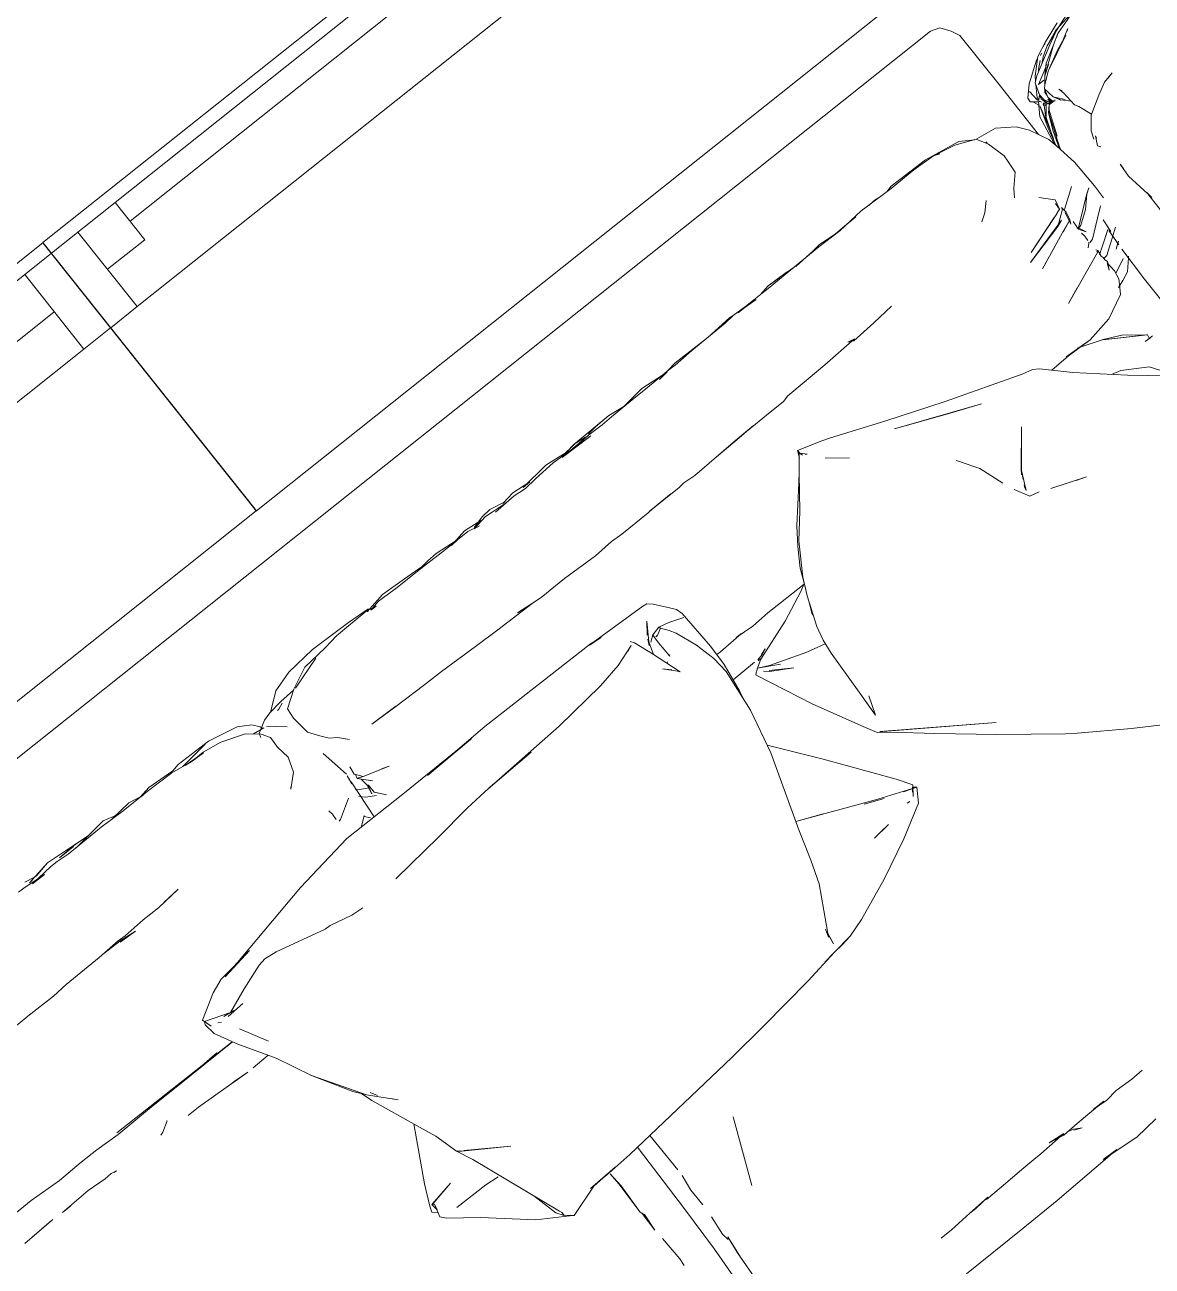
# Model space of a CAD drawing. Header units: millimetres. Extents: x 0 to 57242, y -59538 to 11130.
# Drawn here: x 12125 to 13177, y 373 to 1531 of the extents above; entities that cross this region are included whole.
import ezdxf

# ---------------------------------------------------------------- set-up
doc = ezdxf.new("R2010")
doc.units = ezdxf.units.MM
for name, color, linetype, lineweight in [('A-GLAZ', 151, 'Continuous', 9), ('G-IMPT', 8, 'Continuous', 9), ('I-FURN', 30, 'Continuous', 9)]:
    doc.layers.add(name, color=color, linetype=linetype, lineweight=lineweight)

# ---------------------------------------------------------------- blocks, each defined once
blk = doc.blocks.new('M_Window-Single-Hung - 1015 x 1500mm-351075-Level 0')
at = {"layer": 'A-GLAZ'}
for p, q in [((-507.5, 160), (507.5, 160)), ((475.75, -58.4), (-475.75, -58.4)), ((-431.3, -147.3), (431.3, -147.3)), ((507.5, -160), (-507.5, -160))]:
    blk.add_line(p, q, dxfattribs=at)
at = {"layer": 'A-GLAZ', "lineweight": 18}
for p, q in [((-507.5, -160), (-507.5, 160)), ((507.5, 160), (507.5, -160)), ((-507.5, -58.4), (-475.75, -58.4)), ((-475.75, -147.3), (-475.75, -58.4)), ((475.75, -58.4), (507.5, -58.4)), ((475.75, -147.3), (475.75, -58.4)), ((-475.75, -102.85), (-431.3, -102.85)), ((-431.3, -147.3), (-431.3, -102.85)), ((431.3, -147.3), (431.3, -102.85)), ((475.75, -102.85), (431.3, -102.85)), ((-431.3, -125.075), (431.3, -125.075)), ((-507.5, -147.3), (-431.3, -147.3)), ((431.3, -147.3), (507.5, -147.3))]:
    blk.add_line(p, q, dxfattribs=at)
blk = doc.blocks.new('LR1190_SOFA_19 - SOFA_ICV_DXF-1032981-Level 0')
at = {"layer": 'G-IMPT'}
for p, q in [((-952.5, 1430.4), (-958.9, 1421.1)), ((-943.8, 1433.1), (-952.5, 1430.4)), ((-943.8, 1433.1), (1708.9, 1433.8)), ((-962.7, 1413.2), (-958.9, 1421.1)), ((-962.7, 1410.8), (-962.7, 1413.2)), ((-962.7, 1354.4), (-962.7, 1413.2)), ((-1033.5, 1359.6), (-1064.7, 1370.6)), ((-1035.4, 1357.4), (-1066.8, 1366.9)), ((-1035.9, 1361.3), (-1055.8, 1364.4)), ((-1021.6, 1358.6), (-1041.1, 1365.7)), ((-1022.9, 1354), (-1037.8, 1361.4)), ((-1020.4, 1354.6), (-1035.9, 1361.3)), ((-1035.4, 1357.4), (-1025.6, 1351.8)), ((-1035.4, 1357.4), (-1032.8, 1355.7)), ((-1035.4, 1357.4), (-1031.9, 1355.4)), ((-1033.5, 1359.6), (-1020.4, 1354.6)), ((-1021.6, 1358.6), (-1017, 1356.4)), ((-1021.6, 1358.6), (-1007.4, 1352.3)), ((-1021.6, 1358.6), (-1019, 1357.1)), ((-1035.7, 1349.9), (-1045.6, 1355.4)), ((-1043.7, 1353.8), (-1045.6, 1355.4)), ((-1006.5, 1335.8), (-1040.2, 1351.7)), ((-1025.6, 1345.6), (-1040.2, 1351.7)), ((-1006.5, 1335.8), (-1035.7, 1349.9)), ((-1025.6, 1351.8), (-1009.7, 1342.6)), ((-1025.6, 1351.8), (-1001.2, 1334.2)), ((-1006.5, 1335.8), (-1025.6, 1345.6)), ((-995.3, 1338.8), (-1022.9, 1354)), ((-1011.1, 1349), (-1020.4, 1354.6)), ((-1012.1, 1352.8), (-1010.1, 1351.6)), ((-1011.1, 1349), (-1005.8, 1344.6)), ((-993.9, 1339.6), (-1007.4, 1352.3)), ((-1000.3, 1342.4), (-1006.7, 1348.1)), ((-1006.7, 1348.1), (-1006.6, 1348)), ((-1006.3, 1351.3), (-1004.4, 1350.4)), ((-985.2, 1337.4), (-1004.4, 1350.4)), ((-962.7, 1295), (-962.7, 1354.4)), ((-1010.5, 1340.5), (-1001.2, 1334.2)), ((-1001.2, 1334.2), (-1009.7, 1342.6)), ((-1009.7, 1342.6), (-1008.8, 1341.1)), ((-1009.7, 1342.6), (-1008.2, 1341)), ((-991.6, 1331.6), (-1007.1, 1340)), ((-1006.5, 1335.8), (-996.1, 1327.6)), ((-1001.2, 1334.2), (-995.6, 1327.1)), ((-1000.3, 1342.4), (-999.1, 1340.9)), ((-995.3, 1338.8), (-990.3, 1334.8)), ((-993.9, 1339.6), (-991.3, 1335.6)), ((-986.4, 1323.4), (-990.3, 1334.8)), ((-989.7, 1333.1), (-983, 1322.7)), ((-985.2, 1337.4), (-975.8, 1327.7)), ((-895.3, 1335.9), (-914.3, 1327.8)), ((-900.3, 1336.4), (-912.9, 1328.4)), ((-865.3, 1342.2), (-900.3, 1336.4)), ((-895.3, 1335.9), (-873.4, 1340.6)), ((-879.3, 1338.2), (-873.4, 1340.6)), ((-873.4, 1340.6), (-879.1, 1338.6)), ((-873.4, 1340.6), (-851.1, 1341.6)), ((-865.3, 1342.2), (-824.9, 1342.9)), ((-851.1, 1341.6), (-823.7, 1341.2)), ((-824.9, 1342.9), (-818.6, 1341.4)), ((-823.7, 1341.2), (-794.5, 1342.1)), ((-810.8, 1341.6), (-805.5, 1342.3)), ((-803.4, 1342.4), (-805.5, 1342.3)), ((-803.4, 1342.4), (-797.4, 1342)), ((-794.5, 1342.1), (-788.8, 1342.4)), ((-761.5, 1340.3), (-788.8, 1342.4)), ((-765.2, 1341), (-781.3, 1341)), ((-765.2, 1341), (-756.1, 1340.6)), ((-761.5, 1340.3), (-736.9, 1340.8)), ((-756.1, 1340.6), (-738.7, 1342.2)), ((-738.7, 1342.2), (-729.9, 1340.9)), ((-707.3, 1340.2), (-736.9, 1340.8)), ((-708.7, 1339.7), (-729.9, 1340.9)), ((-675.7, 1339.6), (-707.3, 1340.2)), ((-702.6, 1340.4), (-706, 1340.2)), ((-698.2, 1341), (-705.2, 1340.1)), ((-677.2, 1341.7), (-698.2, 1341)), ((-677.2, 1341.7), (-690.6, 1340.9)), ((-677.2, 1341.7), (-690, 1341.1)), ((-677.2, 1341.7), (-666, 1339.7)), ((-675.7, 1339.6), (-668.5, 1339.7)), ((-648.8, 1339.8), (-668.5, 1339.7)), ((-660.3, 1338.7), (-647.5, 1339.5)), ((-634.4, 1340.2), (-648.8, 1339.8)), ((-639.5, 1339.3), (-647.5, 1339.5)), ((-630.7, 1340.9), (-634.4, 1340.2)), ((-634.4, 1340.2), (-624.1, 1339.4)), ((-603, 1339.1), (-630.7, 1340.9)), ((-583.9, 1338.8), (-624.1, 1339.4)), ((-599.6, 1338.9), (-564.1, 1339.5)), ((-583.9, 1338.8), (-563.1, 1337.7)), ((-543.4, 1336.5), (-564.1, 1339.5)), ((-563.1, 1337.7), (-555.7, 1338.1)), ((-527.5, 1337.5), (-555.7, 1338.1)), ((-543.4, 1336.5), (-553.5, 1337.6)), ((-549.3, 1337.9), (-525.1, 1340.1)), ((-516.1, 1337.6), (-527.5, 1337.5)), ((-525.1, 1340.1), (-501.7, 1337.5)), ((-486.8, 1337.1), (-516.1, 1337.6)), ((-501.7, 1337.5), (-485.4, 1339.5)), ((-486.8, 1337.1), (-475.1, 1336.6)), ((-485.4, 1339.5), (-445, 1338.7)), ((-485.4, 1339.5), (-469.2, 1339)), ((-461.3, 1337.1), (-475.1, 1336.6)), ((-469.2, 1339), (-459.8, 1338.1)), ((-463.1, 1338.3), (-459.8, 1338.1)), ((-461.3, 1337.1), (-427, 1336.1)), ((-417.3, 1337.5), (-460.6, 1335.2)), ((-427, 1336.1), (-460.6, 1335.2)), ((-456, 1337.4), (-443.8, 1338.9)), ((-444.5, 1338.7), (-456, 1337.4)), ((-426.9, 1336.9), (-444.5, 1338.7)), ((-444.5, 1338.7), (-432.8, 1337.3)), ((-443.8, 1338.9), (-432.8, 1337.3)), ((-410.7, 1340.1), (-432.8, 1337.3)), ((-426.9, 1336.9), (-432.8, 1337.3)), ((-394.9, 1336), (-417.3, 1337.5)), ((-410.7, 1340.1), (-381.1, 1336.9)), ((-394.9, 1336), (-382.1, 1334.8)), ((-389.4, 1337.1), (-370.4, 1339)), ((-381.1, 1336.9), (-389.4, 1337.1)), ((-382.1, 1334.8), (-369.7, 1336)), ((-356.8, 1337.1), (-370.4, 1339)), ((-369.7, 1336), (-346.5, 1334.8)), ((-359.7, 1335.4), (-344, 1336.8)), ((-359.7, 1335.4), (-346.5, 1334.8)), ((-359.2, 1337.1), (-343.9, 1340)), ((-359.2, 1337.1), (-356.8, 1337.1)), ((-344, 1336.8), (-336.6, 1337.6)), ((-334.3, 1339.3), (-343.9, 1340)), ((-321.1, 1335.1), (-336.6, 1337.6)), ((-334.3, 1339.3), (-322.1, 1336.1)), ((-313.1, 1339.3), (-330.9, 1337.4)), ((-330.9, 1337.4), (-322.1, 1336.1)), ((-326.9, 1334.4), (-315, 1337)), ((-321.1, 1335.1), (-326.9, 1334.4)), ((-288.3, 1336.8), (-315, 1337)), ((-313.1, 1339.3), (-295, 1336.2)), ((-303.1, 1336.9), (-279.1, 1339.2)), ((-303.1, 1336.9), (-295, 1336.2)), ((-288.3, 1336.8), (-262.4, 1337)), ((-268.9, 1338.8), (-279.1, 1339.2)), ((-261.5, 1337.8), (-268.9, 1338.8)), ((-262.4, 1337), (-247.2, 1337.1)), ((-241.3, 1339.1), (-261.5, 1337.8)), ((-230.8, 1337.1), (-247.2, 1337.1)), ((-241.3, 1339.1), (-216.1, 1340.6)), ((-230.8, 1337.1), (-209.3, 1337.9)), ((-194.8, 1336.8), (-216.1, 1340.6)), ((-198.5, 1335.9), (-209.3, 1337.9)), ((-194.4, 1337.9), (-204.7, 1335.7)), ((-198.5, 1335.9), (-204.7, 1335.7)), ((-196.9, 1338.5), (-198.3, 1337.1)), ((-196.9, 1338.5), (-175, 1339.8)), ((-158.5, 1337), (-194.4, 1337.9)), ((-133.2, 1341.1), (-175, 1339.8)), ((-143.2, 1334.9), (-158.5, 1337)), ((-117.1, 1332.6), (-143.2, 1334.9)), ((-133.2, 1341.1), (-102.7, 1338.3)), ((-98.1, 1322.6), (-130.3, 1332.7)), ((-117.1, 1332.6), (-96.3, 1322.8)), ((-102.7, 1338.3), (-82.2, 1332.1)), ((-3.9, 1334.6), (-33.1, 1328.5)), ((-3.9, 1334.6), (31.8, 1335.1)), ((24.3, 1331.5), (0.2, 1334.3)), ((19.8, 1329.5), (41.4, 1332.9)), ((39.5, 1333.8), (31.8, 1335.1)), ((39.5, 1333.8), (66.8, 1335.5)), ((70.3, 1333.6), (41.4, 1332.9)), ((78.5, 1333.3), (66.8, 1335.5)), ((70.3, 1333.6), (72.6, 1333.4)), ((98.9, 1333.3), (72.6, 1333.4)), ((75.7, 1333.2), (90.3, 1335.9)), ((75.7, 1333.2), (79.1, 1333.2)), ((111.3, 1334), (90.3, 1335.9)), ((124.5, 1334.2), (98.9, 1333.3)), ((119.3, 1337.7), (105.6, 1333.6)), ((105.6, 1333.6), (111.3, 1334)), ((154.8, 1333.6), (119.3, 1337.7)), ((124.5, 1334.2), (151, 1333.7)), ((139, 1335.4), (148.6, 1336.2)), ((154.8, 1333.6), (139, 1335.4)), ((184.3, 1339.3), (148.6, 1336.2)), ((148.6, 1336.2), (157.2, 1336.8)), ((151, 1333.7), (164.4, 1333.6)), ((172.8, 1336.1), (156, 1336.2)), ((172.8, 1336.1), (157.2, 1336.8)), ((176.7, 1334.6), (164.4, 1333.6)), ((184.2, 1334.6), (176.7, 1334.6)), ((184.2, 1334.6), (207.6, 1332.7)), ((184.3, 1339.3), (190.3, 1338.2)), ((184.3, 1339.3), (209.2, 1335.3)), ((184.3, 1339.3), (200.5, 1336.1)), ((190.3, 1338.2), (200.5, 1336.1)), ((193.5, 1332.7), (215, 1334.4)), ((193.5, 1332.7), (207.6, 1332.7)), ((212.4, 1338.3), (202.3, 1336.4)), ((209.2, 1335.3), (205.6, 1335.6)), ((215, 1334.4), (222.7, 1334.9)), ((-991.6, 1331.6), (-998, 1331.8)), ((-997.6, 1329.8), (-996.9, 1329)), ((-996.1, 1327.6), (-993.5, 1324.8)), ((-993.5, 1324.8), (-995.1, 1313.9)), ((-993.5, 1324.8), (-991, 1316.9)), ((-993.3, 1324.2), (-991.5, 1322)), ((-991.6, 1318.8), (-991.5, 1322)), ((-987.1, 1312.5), (-986.4, 1323.4)), ((-986.9, 1325.6), (-985.3, 1319.6)), ((-983.1, 1320.1), (-986.3, 1323.4)), ((-983.7, 1316.9), (-981.9, 1321.2)), ((-983.1, 1320.1), (-983, 1322.7)), ((-975.3, 1323.7), (-982.9, 1318.3)), ((-981, 1331.7), (-981.9, 1321.2)), ((-975.3, 1323.7), (-981.8, 1318.6)), ((-981.7, 1319), (-975.3, 1323.7)), ((-977.9, 1321.6), (-979.7, 1316.3)), ((-975.8, 1327.7), (-975.3, 1323.7)), ((-950.8, 1313.5), (-934.8, 1324.8)), ((-915.1, 1327.8), (-934.8, 1324.8)), ((-914.3, 1327.8), (-920.4, 1316.9)), ((-80.2, 1312.3), (-96.3, 1322.8)), ((-95.7, 1322.4), (-79.7, 1321.4)), ((-66.7, 1320.3), (-82.2, 1332.1)), ((-65, 1319.7), (-79.7, 1321.4)), ((-44.8, 1321.3), (-49.8, 1314.9)), ((-33.1, 1328.5), (-44.8, 1321.3)), ((-35.2, 1318.5), (-12.2, 1326.6)), ((-12.2, 1326.6), (6.5, 1329.6)), ((19.8, 1329.5), (6.5, 1329.6)), ((6.8, 1328.9), (27.3, 1330.4)), ((6.8, 1328.9), (19.8, 1329.5)), ((27.3, 1330.4), (19.8, 1329.5)), ((24.3, 1331.5), (29.5, 1331)), ((-1005.2, 1310.9), (-1006.3, 1295.8)), ((-1003.7, 1316.3), (-1005.2, 1310.9)), ((-1003.7, 1316.3), (-1005.2, 1312.9)), ((-995.1, 1313.9), (-1002.3, 1305)), ((-999.2, 1307.4), (-995.1, 1313.9)), ((-995.1, 1313.9), (-998.8, 1307.3)), ((-994.7, 1310.8), (-993.9, 1309.9)), ((-989.8, 1310.9), (-993.7, 1310.6)), ((-987.7, 1310.6), (-993.7, 1310.6)), ((-988.1, 1310.9), (-993.1, 1310.8)), ((-991.8, 1313.6), (-992.8, 1310.5)), ((-991.8, 1313.6), (-992.7, 1310.2)), ((-992.1, 1312.2), (-992.6, 1310.2)), ((-992.1, 1312.2), (-991, 1316.9)), ((-990.6, 1313.3), (-992.1, 1310.8)), ((-990.8, 1315.3), (-991, 1310.6)), ((-990.6, 1313.3), (-990.9, 1310.6)), ((-990.6, 1313.3), (-990.8, 1310.7)), ((-989.8, 1315.5), (-990.6, 1310.7)), ((-989.8, 1315.5), (-990.4, 1312.2)), ((-987, 1317), (-990, 1311.2)), ((-987.1, 1312.5), (-989.8, 1311.2)), ((-987.7, 1310.6), (-989.8, 1310.9)), ((-987, 1317), (-989.5, 1311.4)), ((-985.8, 1312.9), (-989.4, 1311)), ((-987.7, 1310.6), (-988.1, 1310.9)), ((-988.1, 1310.9), (-985, 1307.5)), ((-987.7, 1310.6), (-982.2, 1303.5)), ((-987.1, 1312.5), (-987.3, 1312.7)), ((-986.5, 1313.8), (-985.3, 1319.6)), ((-984.6, 1314.8), (-986.5, 1313.8)), ((-983.7, 1314.4), (-986.5, 1313.8)), ((-978.2, 1303), (-985.8, 1312.9)), ((-985.8, 1312.9), (-984.2, 1312.4)), ((-984.6, 1314.8), (-976.7, 1301.5)), ((-984.6, 1314.8), (-983.7, 1314.4)), ((-983.1, 1312.3), (-983.7, 1314.4)), ((-983.7, 1314.4), (-983.2, 1312.4)), ((-973.8, 1307.1), (-981.7, 1319)), ((-980.3, 1315.1), (-975.6, 1298)), ((-980.3, 1315.1), (-973.3, 1294.2)), ((-958.6, 1303.3), (-950.8, 1313.5)), ((-920.4, 1316.9), (-925.1, 1299.6)), ((-920.2, 1318.6), (-919.9, 1320.2)), ((-79.3, 1301.8), (-80.2, 1312.3)), ((-73.8, 1317.2), (-79.7, 1319.3)), ((-72, 1316.9), (-73.8, 1317.2)), ((-69.7, 1299.3), (-54.9, 1311.6)), ((-66.7, 1320.3), (-66.2, 1319.7)), ((-57, 1317.4), (-65, 1319.7)), ((-57, 1317.4), (-45.4, 1310.7)), ((-40.8, 1313.8), (-52.1, 1312.1)), ((-50.6, 1312.9), (-49.8, 1314.9)), ((-35.2, 1318.5), (-46.5, 1309)), ((-44.2, 1306.8), (-45.4, 1310.7)), ((-1005.9, 1300.5), (-999.2, 1307.4)), ((-985, 1307.5), (-982.3, 1305)), ((-975.3, 1282.9), (-985, 1307.5)), ((-982.3, 1305), (-975.1, 1289)), ((-970.5, 1272.8), (-982.2, 1303.5)), ((-978.2, 1303), (-969.8, 1279.9)), ((-976.7, 1301.5), (-971.1, 1283.5)), ((-968.8, 1279.5), (-973.8, 1307.1)), ((-958.6, 1303.3), (-967.3, 1285.5)), ((-925.1, 1299.6), (-924.8, 1293.5)), ((-79.3, 1301.8), (-81.4, 1283.4)), ((-46.5, 1309), (-51.1, 1301.1)), ((-51.1, 1301.1), (-50.9, 1290.1)), ((-1052.1, 1297.3), (-1041.3, 1295)), ((-1052.1, 1297.3), (-1046.1, 1295.6)), ((-1041.3, 1295), (-1029.4, 1288.6)), ((-1012.2, 1278.7), (-1029.4, 1288.6)), ((-1013.1, 1279.2), (-1008.2, 1292)), ((-1006.3, 1295.8), (-1008.2, 1292)), ((-969.7, 1272.3), (-975.1, 1289)), ((-970.1, 1280.8), (-973.3, 1294.2)), ((-923.7, 1281.1), (-924.8, 1293.5)), ((-924.8, 1293.5), (-924.5, 1291.6)), ((-52.8, 1276.5), (-50.9, 1290.1)), ((-1003.1, 1267), (-1012.2, 1278.7)), ((-972.7, 1254), (-969.1, 1276)), ((-969.8, 1279.9), (-969.1, 1276.6)), ((-969.4, 1278.1), (-969, 1276.7)), ((-967.3, 1285.5), (-969.1, 1276)), ((-923.7, 1281.1), (-913.2, 1270.2)), ((-886.1, 1277.2), (-877.7, 1269)), ((-81.4, 1283.4), (-88.3, 1273.6)), ((-47.9, 1262.6), (-52.8, 1276.5)), ((-1003.1, 1267), (-1000.3, 1259.4)), ((-970.5, 1272.8), (-970, 1270.3)), ((-908.2, 1262.7), (-913.2, 1270.2)), ((-870.5, 1264.2), (-877.7, 1269)), ((-100.1, 1262.2), (-93.8, 1266.6)), ((-88.3, 1273.6), (-93.8, 1266.6)), ((-1003.3, 1260.9), (-999.2, 1252.5)), ((-1003.3, 1260.9), (-1002.9, 1258.6)), ((-1000.9, 1249.9), (-999.2, 1252.5)), ((-972.7, 1254), (-973.7, 1224.9)), ((-732.8, 1253.1), (-755.5, 1255)), ((-707.7, 1251.8), (-732.8, 1253.1)), ((-702.7, 1254.3), (-709.4, 1252.9)), ((-672.7, 1251), (-709.4, 1252.9)), ((-702.7, 1254.3), (-707.7, 1251.8)), ((-133, 1252), (-161, 1251.2)), ((-160.7, 1251), (-133, 1252)), ((-107.8, 1253.7), (-100.1, 1262.2)), ((-80.6, 1258.9), (-85.5, 1230.2)), ((-47.9, 1262.6), (-36, 1251.7)), ((-37.5, 1253.4), (-36, 1251.7)), ((-926.2, 1248.7), (-936.6, 1237.6)), ((-667.4, 1250.9), (-672.7, 1251)), ((-627.6, 1250), (-667.4, 1250.9)), ((-627.6, 1250), (-621.1, 1248.4)), ((-600.8, 1248.2), (-621.1, 1248.4)), ((-600.8, 1248.2), (-563.3, 1247.8)), ((-563.3, 1247.8), (-585.4, 1248.3)), ((-565, 1247.5), (-585.4, 1248.3)), ((-539.7, 1246.9), (-565, 1247.5)), ((-539.7, 1246.9), (-563.3, 1247.8)), ((-563.3, 1247.8), (-513.3, 1245.9)), ((-513.3, 1245.9), (-501.1, 1246.7)), ((-494.5, 1246.2), (-501.1, 1246.7)), ((-463.1, 1246.1), (-494.5, 1246.2)), ((-463.1, 1246.1), (-485.7, 1246.4)), ((-463.1, 1246.1), (-457.6, 1245.7)), ((-463.1, 1246.1), (-460.1, 1246.1)), ((-426.1, 1245.5), (-457.6, 1245.7)), ((-426.1, 1245.5), (-414.1, 1246.2)), ((-394.3, 1245), (-414.1, 1246.2)), ((-358.4, 1246.5), (-394.3, 1245)), ((-358.4, 1246.5), (-330.4, 1246.1)), ((-319.5, 1246.9), (-330.4, 1246.1)), ((-320.3, 1246.8), (-279.7, 1247.7)), ((-319.5, 1246.9), (-304, 1248.6)), ((-253.8, 1248.4), (-279.7, 1247.7)), ((-253.8, 1248.4), (-214.5, 1249.8)), ((-193.1, 1250.1), (-214.5, 1249.8)), ((-160.7, 1251), (-193.1, 1250.1)), ((129.6, 1241.9), (104.2, 1244.1)), ((104.2, 1244.1), (122.5, 1242.6)), ((129.6, 1241.9), (147.8, 1242)), ((170.3, 1240.8), (147.8, 1242)), ((175.6, 1239.9), (159.9, 1238.1)), ((178.2, 1241.2), (170.3, 1240.8)), ((175.6, 1239.9), (197.5, 1240.4)), ((201.9, 1240.2), (178.2, 1241.2)), ((201.9, 1240.2), (241.5, 1239.7)), ((257.5, 1238.4), (241.5, 1239.7)), ((-951.9, 1234.8), (-956.5, 1238)), ((-951.9, 1234.8), (-938, 1225.3)), ((-937.7, 1222.1), (-936.9, 1228.4)), ((-936.8, 1226.6), (-936.9, 1228.4)), ((-934.5, 1228.2), (-936.6, 1237.6)), ((-934.5, 1228.2), (-934.9, 1234.8)), ((-930, 1226.8), (-934.5, 1228.2)), ((-934.5, 1228.2), (-930, 1226.4)), ((-91, 1225.7), (-92.2, 1233.7)), ((-84.9, 1228.7), (-83.7, 1220.1)), ((159.9, 1238.1), (177.6, 1239.1)), ((288, 1238.7), (257.5, 1238.4)), ((288, 1238.7), (313.5, 1238.3)), ((-1004.8, 1225.9), (-1004.8, 1220.7)), ((-1004.8, 1225.9), (-1004, 1212.3)), ((-973.2, 1210.9), (-973.7, 1224.9)), ((-968.2, 1226.8), (-963.3, 1223.5)), ((-968.2, 1226.8), (-962.6, 1223.2)), ((-953.3, 1212.9), (-963.3, 1223.5)), ((-936.5, 1202.9), (-962.6, 1223.2)), ((-937.7, 1222.1), (-936, 1214.6)), ((-923.2, 1216.8), (-936.8, 1226.6)), ((-936.8, 1222.7), (-934.2, 1210.8)), ((-888.5, 1213.2), (-930, 1226.4)), ((-882.3, 1206.4), (-929.7, 1219.2)), ((-923.2, 1216.8), (-929.7, 1219.2)), ((-888.5, 1213.2), (-925.6, 1225.3)), ((-882.3, 1206.4), (-923.2, 1216.8)), ((-121.2, 1211.4), (-96.2, 1218.7)), ((-100.6, 1210.1), (-90.8, 1220.9)), ((-96.2, 1218.7), (-91, 1225.7)), ((-96.2, 1218.7), (-90.8, 1220.9)), ((-96.2, 1218.7), (-94.9, 1220.6)), ((-94.1, 1210.1), (-93.2, 1218.2)), ((-92.7, 1220.3), (-90.8, 1220.9)), ((-90.8, 1220.9), (-91.7, 1224.8)), ((-83.7, 1220.1), (-84.8, 1226)), ((-84.3, 1221.9), (-81, 1183)), ((-1008.8, 1183.1), (-1004, 1212.3)), ((-957, 1199.5), (-966.3, 1206.9)), ((-953.3, 1212.9), (-940.7, 1204.3)), ((-937.2, 1211.4), (-937, 1205.3)), ((-937.2, 1203.8), (-936.6, 1205.2)), ((-936.3, 1203.4), (-937, 1205.3)), ((-923.8, 1209.6), (-936, 1214.6)), ((-922.5, 1209.1), (-936, 1214.6)), ((-934.2, 1210.8), (-936, 1214.6)), ((-887.4, 1194.7), (-922.5, 1209.1)), ((-887.4, 1194.7), (-918.9, 1207.6)), ((-121.2, 1211.4), (-114.1, 1213.7)), ((-100.6, 1210.1), (-96.7, 1214.6)), ((-95.1, 1201.1), (-95, 1209.3)), ((-95, 1209.3), (-94.1, 1210.1)), ((-94, 1207.2), (-94.4, 1210.1)), ((-94.2, 1210.1), (-92.5, 1201.2)), ((-84.6, 1212.4), (-94, 1207.2)), ((-94, 1207.2), (-92.5, 1201.2)), ((-81.4, 1206.6), (-86.2, 1202)), ((-83, 1214.1), (-84.6, 1212.4)), ((-54.7, 1200.6), (-72.9, 1211.6)), ((-52, 1209.2), (-51.1, 1213.7)), ((-52, 1209.2), (-51.7, 1203.2)), ((-959.1, 1182.3), (-960.2, 1195.3)), ((-957, 1199.5), (-941.2, 1187.3)), ((-940.7, 1204.3), (-936.5, 1202.9)), ((-940.7, 1196.2), (-937.5, 1203.2)), ((-940.7, 1196.2), (-936.5, 1202.9)), ((-936.7, 1197.9), (-937.3, 1193.8)), ((-937.3, 1193.8), (-936.9, 1189)), ((-683.8, 1175.1), (-634.3, 1194.6)), ((-634.3, 1194.6), (-626.4, 1197.2)), ((-602.9, 1204.3), (-626.4, 1197.2)), ((-603.3, 1200.9), (-607.8, 1196.3)), ((-606.1, 1197), (-607.8, 1196.3)), ((-602.6, 1201.7), (-603.9, 1198)), ((-603.3, 1200.9), (-602.6, 1201.7)), ((-602.9, 1204.3), (-603, 1200.6)), ((-602.9, 1204.3), (-600, 1197.7)), ((-602.9, 1204.3), (-602.6, 1201.7)), ((-602.6, 1201.7), (-590.4, 1186.1)), ((-95.1, 1201.1), (-102.6, 1191.8)), ((-102.6, 1191.8), (-96.3, 1199.6)), ((-95, 1197.3), (-86.2, 1202)), ((-54.7, 1200.6), (-52.6, 1200.2)), ((-1008.8, 1183.1), (-1007.8, 1190.2)), ((-1007.7, 1169.6), (-1007.8, 1190.2)), ((-942.2, 1166.8), (-964.9, 1182.8)), ((-959.1, 1182.3), (-959.7, 1189.4)), ((-958.2, 1185.4), (-952.1, 1181.4)), ((-958.2, 1185.4), (-944.5, 1176.5)), ((-957, 1167.8), (-958.1, 1184.2)), ((-941.2, 1187.3), (-937.5, 1186.3)), ((-938.8, 1187.2), (-937.5, 1186.3)), ((-936.1, 1186.5), (-936.7, 1187.1)), ((-936.1, 1186.5), (-933.1, 1183.5)), ((-618.9, 1183.1), (-636.6, 1168.6)), ((-591.9, 1188), (-584.9, 1179.7)), ((-569.2, 1158.8), (-590.4, 1186.1)), ((-344, 1183), (-399.6, 1180.6)), ((-339.2, 1183.5), (-350.8, 1182.1)), ((-337.8, 1183.2), (-350.8, 1182.1)), ((-339.2, 1183.5), (-214.2, 1184.5)), ((-214.2, 1184.5), (-143.7, 1182.2)), ((-115.1, 1182.9), (-197.6, 1183.6)), ((-143.7, 1182.2), (-196, 1183.5)), ((-115.1, 1182.9), (-48.2, 1183.1)), ((-77.7, 1184.4), (-73.6, 1189)), ((-74.4, 1189.8), (-70.1, 1186.4)), ((-65.4, 1183.1), (-70.1, 1186.4)), ((14, 1174.3), (-48.2, 1183.1)), ((-958.9, 1170.7), (-952.8, 1166.2)), ((-937.3, 1171.9), (-944.5, 1176.5)), ((-940.5, 1174), (-937.9, 1172.3)), ((-938.4, 1175.9), (-937.5, 1177.5)), ((-937.1, 1174.6), (-938.4, 1175.9)), ((-937, 1175.4), (-938.4, 1175.9)), ((-938.4, 1175.9), (-937.5, 1169.7)), ((-937.1, 1174.6), (-886.4, 1154.2)), ((-683.8, 1175.1), (-739.1, 1154.4)), ((-558.6, 1149.7), (-584.9, 1179.7)), ((-418.1, 1164), (-408.1, 1176.1)), ((-403.8, 1179.9), (-408.1, 1176.1)), ((-403.8, 1179.9), (-399.6, 1180.6)), ((106, 1155.7), (14, 1174.3)), ((-957.8, 1170.1), (-952.8, 1166.2)), ((-956, 1127.9), (-956.8, 1163)), ((-942.2, 1166.8), (-937.8, 1166.3)), ((-938.2, 1165.1), (-939, 1162.2)), ((-935.3, 1155.1), (-939, 1162.2)), ((-938.8, 1151.2), (-938.2, 1161.3)), ((-938.3, 1167.8), (-937.5, 1169.7)), ((-938.3, 1167.8), (-938.2, 1165.1)), ((-935.3, 1155.1), (-938.2, 1161.3)), ((-886.4, 1154.2), (-901.7, 1160.6)), ((-764.4, 1131.4), (-686.5, 1163.8)), ((-686.5, 1163.8), (-735.9, 1142.9)), ((-569.2, 1158.8), (-551.5, 1137.6)), ((-422, 1158.6), (-424.1, 1152.5)), ((-422, 1158.6), (-418.1, 1164)), ((-381.3, 1148.1), (-393.8, 1167.4)), ((-393.8, 1167.4), (-385.9, 1156.9)), ((-378.8, 1140.4), (-372.1, 1158.6)), ((-372.1, 1158.6), (-369.5, 1162.2)), ((-368.1, 1158.6), (-347, 1151.6)), ((-368.1, 1158.6), (-362.2, 1156.4)), ((-957.4, 1153.9), (-956.8, 1152.9)), ((-956.6, 1152.7), (-947.6, 1143)), ((-952.4, 1155.3), (-938.8, 1148.9)), ((-952.4, 1155.3), (-941.4, 1150)), ((-938.8, 1148.9), (-941.4, 1150)), ((-937.3, 1142.9), (-938.8, 1151.2)), ((-739.1, 1154.4), (-811.3, 1129.7)), ((-547.3, 1134), (-558.6, 1149.7)), ((-425.7, 1112.1), (-424.1, 1152.5)), ((-422.8, 1148.5), (-408.9, 1153.6)), ((-398.9, 1155.9), (-408.9, 1153.6)), ((-408.1, 1141.6), (-404.5, 1147.6)), ((-399.6, 1154.4), (-404.5, 1147.6)), ((-398.9, 1155.9), (-399.6, 1154.4)), ((-392.5, 1150.6), (-399.6, 1154.4)), ((-398.9, 1155.9), (-390.1, 1153.8)), ((-392.5, 1150.6), (-393.3, 1150.7)), ((-393.2, 1151), (-391.3, 1150.7)), ((-390.1, 1153.8), (-389.8, 1150.7)), ((-390.1, 1153.8), (-384.4, 1149.7)), ((-389.8, 1144.8), (-389.8, 1150.7)), ((-381.3, 1148.1), (-383.9, 1153.5)), ((-379.2, 1139.3), (-383.9, 1153.5)), ((-322.2, 1147.1), (-347, 1151.6)), ((-322.2, 1147.1), (-268.5, 1141.7)), ((120.9, 1152.7), (87.8, 1157.9)), ((87.8, 1157.9), (125.2, 1153.3)), ((139.2, 1148), (125.2, 1153.3)), ((162.8, 1134.4), (139.2, 1148)), ((-939.2, 1139.5), (-947.6, 1143)), ((-939.2, 1139.5), (-932.2, 1136.8)), ((-937.3, 1142.9), (-933, 1136)), ((-933, 1136), (-929.3, 1130.5)), ((-764.4, 1131.4), (-735.9, 1142.9)), ((-533.2, 1108.7), (-551.5, 1137.6)), ((-408.1, 1141.6), (-415.9, 1121)), ((-389.8, 1144.8), (-390.1, 1128.6)), ((-388.6, 1110.8), (-378.8, 1140.4)), ((-268.5, 1141.7), (-180.4, 1137)), ((-233.1, 1138.9), (-180.4, 1137)), ((-153.8, 1135.2), (-186.7, 1137.8)), ((69.1, 1141.5), (20.2, 1129.6)), ((69.1, 1141.5), (81.6, 1142.9)), ((81.6, 1142.9), (89.4, 1141.6)), ((114, 1133.1), (89.4, 1141.6)), ((-955.8, 1041.6), (-956, 1127.9)), ((-906.8, 1119.5), (-929.3, 1130.5)), ((-821.6, 1126.9), (-827, 1123.4)), ((-821.6, 1126.9), (-811.3, 1129.7)), ((-547.3, 1134), (-536.4, 1117.1)), ((-390.1, 1128.6), (-390.5, 1130)), ((-385.2, 1125.5), (-384, 1124.9)), ((-385.2, 1125.5), (-384.5, 1125.5)), ((-153.8, 1135.2), (-115.1, 1130.8)), ((-98.7, 1129.2), (-115.1, 1130.8)), ((-98.7, 1129.2), (-60.7, 1125)), ((-7.2, 1124.2), (-19.8, 1123.1)), ((14.5, 1129.1), (-7.2, 1124.2)), ((14.5, 1129.1), (20.2, 1129.6)), ((137.8, 1123.5), (114, 1133.1)), ((162.1, 1132.3), (137.8, 1123.5)), ((137.8, 1123.5), (145.1, 1124.6)), ((162.8, 1134.4), (159.7, 1124.9)), ((162.1, 1132.3), (159.7, 1124.9)), ((161.9, 1117.8), (163.5, 1129.5)), ((162.1, 1132.3), (163.5, 1129.5)), ((-881, 1115.1), (-906.8, 1119.5)), ((-890.7, 1107.7), (-866.7, 1116.5)), ((-881, 1115.1), (-853.6, 1116.7)), ((-855.9, 1116), (-881, 1115.1)), ((-881, 1115.1), (-865.6, 1115.6)), ((-855.6, 1116.3), (-865.6, 1115.6)), ((-855.9, 1116), (-835.3, 1115.2)), ((-849.4, 1101.2), (-827, 1123.4)), ((-528.2, 1098.2), (-536.4, 1117.1)), ((-421, 1101.2), (-415.9, 1121)), ((-387, 1113.1), (-388.6, 1110.8)), ((-387, 1113.1), (-377.4, 1123.6)), ((-383.6, 1117.2), (-377.4, 1123.6)), ((123.6, 1123.2), (141.8, 1122.2)), ((137.8, 1123.5), (134.3, 1123.1)), ((149.9, 1121.8), (153, 1123.5)), ((161.9, 1117.8), (150.9, 1096.2)), ((-890.1, 1107.7), (-925.7, 1085.5)), ((-925, 1086), (-890.1, 1107.7)), ((-906.7, 1100), (-890.7, 1107.7)), ((-887.7, 1067.5), (-849.4, 1101.2)), ((-714.9, 1102.2), (-722, 1091)), ((-713.1, 1104.9), (-714.9, 1102.2)), ((-533.2, 1108.7), (-525.5, 1092.5)), ((-530.5, 1103.5), (-524, 1099.7)), ((-530.2, 1102.9), (-486.9, 1103.2)), ((-486.9, 1103.2), (-468.1, 1102.2)), ((-449.5, 1103.4), (-468.1, 1102.2)), ((-455.8, 1103.3), (-449.5, 1103.4)), ((-455.8, 1103.3), (-429.7, 1102.1)), ((-425.4, 1102.3), (-429.7, 1102.1)), ((-425.7, 1112.1), (-425, 1090.6)), ((-421, 1101.2), (-422.5, 1084.5)), ((126.7, 1080.4), (140.6, 1106.4)), ((153.3, 1101), (204.5, 1100.9)), ((153.5, 1101.3), (290.8, 1101.7)), ((290.8, 1101.7), (153.5, 1101.3)), ((192.9, 1101.1), (171.3, 1102.3)), ((171.3, 1102.3), (204.5, 1100.9)), ((192.9, 1101.1), (204.5, 1100.9)), ((252.8, 1100.8), (204.5, 1100.9)), ((252.8, 1100.8), (290.7, 1099.7)), ((290.7, 1099.7), (315.4, 1101)), ((315.4, 1101), (333.7, 1101.2)), ((360.2, 1100.3), (333.7, 1101.2)), ((360.2, 1100.3), (392.5, 1102.2)), ((392.5, 1102.2), (435.3, 1101.8)), ((-925.7, 1085.5), (-906.7, 1100)), ((-755.6, 1060.8), (-780.3, 1091.4)), ((-780.3, 1091.4), (-752.5, 1056.4)), ((-725.6, 1085.1), (-722, 1091)), ((-525.5, 1092.5), (-514.6, 1064.7)), ((-494.8, 1086.9), (-524, 1099.7)), ((-420.8, 1062.5), (-425, 1090.6)), ((131.1, 1063.8), (150.9, 1096.2)), ((-928.7, 1081.8), (-923.2, 1081.7)), ((-926.6, 1081.7), (-920.2, 1081.8)), ((-926.6, 1081.7), (-923.2, 1081.7)), ((-925, 1086), (-925.7, 1085.5)), ((-925.7, 1085.5), (-924.8, 1081.4)), ((-725.6, 1085.1), (-733.7, 1061.2)), ((-522.1, 1084.2), (-523.6, 1087.7)), ((-522.1, 1084.2), (-518.9, 1077.4)), ((-494.8, 1086.9), (-454.8, 1073.2)), ((-464, 1078.3), (-458.6, 1076)), ((-464, 1078.3), (-458.1, 1076.5)), ((-422.5, 1084.5), (-417.7, 1042.2)), ((247.1, 1081.4), (247.5, 1081.2)), ((247.1, 1081.4), (256.7, 1075.7)), ((-916.6, 1043.9), (-887.7, 1067.5)), ((-908.2, 1061), (-896, 1068.5)), ((-885.6, 1074.7), (-896, 1068.5)), ((-885.6, 1074.7), (-876.5, 1077.4)), ((-518.9, 1077.4), (-518.6, 1074.9)), ((-447.3, 1068.8), (-466.2, 1058.3)), ((-458.6, 1076), (-452.4, 1074.7)), ((-457.4, 1063.7), (-447.3, 1068.8)), ((-456.5, 1073.8), (-452, 1073.6)), ((-452, 1073.6), (-456.2, 1073.7)), ((-447.3, 1068.8), (-454.8, 1073.2)), ((-422.6, 1074.5), (-448.5, 1074.8)), ((-447.3, 1068.8), (-442.5, 1065.2)), ((135.2, 1070.6), (153.4, 1070.2)), ((159.9, 1069.9), (183.3, 1071.3)), ((175.3, 1071.1), (159.9, 1069.9)), ((175.3, 1071.1), (179.2, 1071.2)), ((216.3, 1073), (179.2, 1071.2)), ((216.3, 1073), (228.5, 1073.1)), ((259.8, 1074.6), (256.7, 1075.7)), ((313.2, 1074.4), (318.5, 1075.6)), ((313.2, 1074.4), (316, 1074.6)), ((318.5, 1075.6), (326, 1075.1)), ((345.2, 1076.2), (326, 1075.1)), ((376.8, 1075.3), (345.2, 1076.2)), ((376.8, 1075.3), (367.3, 1075.3)), ((422.3, 1074.4), (387.8, 1075.7)), ((392.3, 1075.6), (387.8, 1075.7)), ((422.3, 1074.4), (392.3, 1075.6)), ((-908.2, 1061), (-921.1, 1042.2)), ((-755.6, 1060.8), (-752.5, 1056.4)), ((-746.7, 1042.3), (-755, 1059.6)), ((-754.7, 1059.3), (-750.8, 1052.1)), ((-511.4, 1051.2), (-514.6, 1064.7)), ((-457.4, 1063.7), (-492.4, 1051.7)), ((-474, 1047.8), (-454.2, 1060.2)), ((-474, 1047.8), (-454.1, 1059.2)), ((-455.3, 1035.8), (-442, 1064.4)), ((-454.1, 1059.2), (-449.9, 1063)), ((-442, 1064.4), (-442.5, 1065.2)), ((-419.4, 1056.4), (-420.8, 1062.5)), ((131.1, 1063.8), (115.2, 1030.6)), ((-748.4, 1047.5), (-747.5, 1045.9)), ((-746.7, 1042.3), (-747.5, 1045.9)), ((-745.9, 1036), (-738.5, 1049.9)), ((-511.4, 1051.2), (-509.8, 1036.9)), ((-492.4, 1051.7), (-510.9, 1047.1)), ((-745.9, 1036), (-755.4, 1033.9)), ((-507.6, 992.1), (-509.8, 1036.9)), ((-455.3, 1035.8), (-466.3, 1011)), ((-417.7, 1042.2), (-407.7, 999.2)), ((-798.5, 1017.2), (-765.9, 1029.3)), ((-798.5, 1017.2), (-788.9, 1020.5)), ((115.2, 1030.6), (86.2, 984.5)), ((115.2, 1030.6), (94.4, 995)), ((98.7, 1004.3), (115.2, 1030.6)), ((-466.3, 1011), (-489.4, 966.7)), ((-428.1, 982.5), (-409.5, 1006.7)), ((-407.7, 999.2), (-383.5, 926.7)), ((98.7, 1004.3), (86.2, 984.5)), ((-507.6, 992.1), (-506, 966)), ((85.7, 977.3), (89.2, 988.4)), ((94.4, 995), (86.2, 984.5)), ((-512.4, 983.7), (-506, 966)), ((-428.1, 982.5), (-442.3, 964.1)), ((86.2, 984.5), (66.2, 962.4)), ((85.7, 977.3), (66.3, 930)), ((82.3, 983.9), (78.7, 977.7)), ((-489.4, 966.7), (-497.1, 952.1)), ((-442.3, 964.1), (-483.9, 906.9)), ((70.6, 967.7), (66.2, 962.4)), ((-589.9, 890.3), (-499.8, 951.3)), ((-508.1, 943.9), (-497.1, 952.1)), ((-499.8, 951.3), (-501.9, 949.6)), ((-589.9, 890.3), (-501.9, 949.6)), ((-538.7, 918), (-508.1, 943.9)), ((-386.1, 934.6), (-459.1, 903.1)), ((-386.1, 934.6), (-410.5, 924)), ((59.6, 914), (66.3, 930)), ((95.7, 885.7), (68.6, 935.6)), ((-583.3, 881.1), (-538.7, 918)), ((-383.5, 926.7), (-374.7, 897.5)), ((-492.7, 893.2), (-483.9, 906.9)), ((-463.8, 899.9), (-445.9, 907.4)), ((59.6, 914), (53.4, 891)), ((-494.3, 889.3), (-459.1, 903.1)), ((-494.3, 889.3), (-482, 893.6)), ((-486.4, 884.6), (-492.7, 893.2)), ((-366.8, 875.4), (-374.7, 897.5)), ((-634.1, 841.8), (-583.3, 881.1)), ((-494.3, 889.3), (-491.2, 891.8)), ((-494.3, 889.3), (-486.3, 876.6)), ((-488.3, 888), (-491.2, 891.8)), ((-478.1, 883.2), (-480.9, 883)), ((49.5, 887.9), (10.8, 863.1)), ((10.8, 863.1), (47.6, 887.2)), ((46.2, 875.3), (53.4, 891)), ((49.5, 887.9), (53.4, 891)), ((50.8, 889.3), (53.4, 891)), ((95.7, 885.7), (104.9, 866.3)), ((-454.8, 859.1), (-486.3, 876.6)), ((-433.8, 876.4), (-451.8, 878.4)), ((-451.8, 878.4), (-441.3, 877.4)), ((-366.8, 875.4), (-342.6, 831)), ((46.2, 875.3), (13, 787.2)), ((76.3, 871.2), (102.2, 866.4)), ((76.3, 871.2), (100.9, 866.3)), ((-454.8, 859.1), (-417, 841.1)), ((100.1, 865.1), (102.2, 866.4)), ((100.1, 865.1), (103.7, 852.6)), ((100.1, 865.1), (101.7, 859.4)), ((102.2, 866.4), (101.7, 859.4)), ((106.8, 860.8), (102.6, 856.5)), ((104.9, 866.3), (106.8, 860.8)), ((37.9, 848.2), (51.5, 849.3)), ((85.7, 849.7), (51.5, 849.3)), ((99.7, 847.9), (74.3, 828.5)), ((99.7, 847.9), (103.7, 852.6)), ((-642.9, 835.5), (-685.3, 807.2)), ((-642.9, 835.5), (-634.1, 841.8)), ((-377.1, 824.8), (-417, 841.1)), ((-342.6, 831), (-345.1, 838.7)), ((-342.5, 823.3), (-344.8, 836.2)), ((-377.1, 824.8), (-359.1, 819.1)), ((-342.5, 823.3), (-343.9, 832.5)), ((35.4, 794.7), (74.3, 828.5)), ((-338.2, 816.6), (-359.1, 819.1)), ((-359.1, 819.1), (-325.3, 814.9)), ((-359.1, 819.1), (-348.4, 817.5)), ((-338.2, 816.6), (-348.4, 817.5)), ((-338.2, 816.6), (-302.6, 810.9)), ((-338.2, 816.6), (-325.3, 814.9)), ((23, 813.4), (16.6, 788.3)), ((-685.3, 807.2), (-724.1, 783.2)), ((-302.6, 810.9), (-243.8, 803.8)), ((-243.8, 803.8), (-202.3, 799.3)), ((-71.2, 787.8), (-202.3, 799.3)), ((-97, 776.8), (-97.1, 790.1)), ((-80.9, 779.1), (-81.1, 788.7)), ((-71.2, 787.8), (-45.3, 786.4)), ((8.3, 777.9), (35.4, 794.7)), ((16.6, 788.3), (12.1, 781.5)), ((-97, 776.8), (-97.4, 748.9)), ((-79.7, 717.8), (-80.9, 779.1)), ((-22.8, 785.7), (-53.3, 787.2)), ((-26.5, 785.5), (-53.3, 787.2)), ((-45.7, 785.2), (-46.7, 770.1)), ((-45.7, 785.2), (-46.2, 772.6)), ((-22.8, 785.7), (-45.3, 786.4)), ((-26.5, 785.5), (4.8, 775.7)), ((7.1, 778), (4.8, 775.7)), ((4.8, 775.7), (8.3, 777.9)), ((7.1, 778), (12.1, 781.5)), ((12.1, 781.5), (11.6, 783)), ((12.1, 785.2), (13, 787.2)), ((12.1, 785.2), (12.1, 781.5)), ((-45.4, 740.2), (-46.7, 770.1)), ((-45.4, 740.2), (-46.2, 772.6)), ((-168.6, 755.2), (-142.2, 694.2)), ((-97.3, 742.1), (-95.1, 726.2)), ((-47.1, 735.4), (-45.4, 740.2)), ((-45.6, 718), (-47.1, 735.4)), ((-45.4, 740.2), (-46.1, 737.5)), ((-45.6, 718), (-46.1, 737.5)), ((-95.1, 726.2), (-95.2, 708.7)), ((-79.7, 717.8), (-78, 669.6)), ((-47.1, 682.7), (-46.4, 707.4)), ((-92.6, 675.9), (-94.8, 694.8)), ((-92.6, 675.9), (-93.7, 668.6)), ((-46.5, 675.3), (-47.1, 682.7)), ((-95.1, 670.8), (-92.7, 653.3)), ((-95.1, 670.8), (-92.6, 648.5)), ((-76, 635.7), (-78, 669.6)), ((-92.7, 653.3), (-92.6, 648.5)), ((-90.9, 625), (-92.6, 648.5)), ((-481.7, 550.8), (-494.4, 551.6)), ((-481.7, 550.8), (-463.7, 551.9)), ((-451.2, 550.1), (-463.7, 551.9)), ((-435.8, 551.3), (-451.2, 550.1)), ((-415.9, 550.4), (-448.4, 551.4)), ((-448.4, 551.4), (-435.8, 551.3)), ((-410, 548.4), (-417, 544.3)), ((-409.7, 547.3), (-417, 544.3)), ((-415.9, 550.4), (-399.6, 549.7)), ((-410, 548.4), (-404.2, 549.9)), ((-384.3, 552.4), (-400.5, 550.9)), ((-371.8, 549.4), (-400.5, 550.9)), ((-399.6, 549.7), (-384.3, 552.4)), ((-363.4, 549.4), (-371.8, 549.4)), ((-363.4, 549.4), (-351.4, 549)), ((-323.3, 548.1), (-351.4, 549)), ((-323.3, 548.1), (-305.6, 547.7)), ((-307.8, 548.5), (-285.4, 547.3)), ((-307.8, 548.5), (-292.5, 547.4)), ((-285.4, 547.3), (-292.5, 547.4)), ((-262.4, 545.7), (-285.4, 547.3)), ((-262.4, 545.7), (-250.1, 545.7)), ((-451.8, 505.8), (-476.1, 508)), ((-414, 509), (-451.8, 505.8)), ((-414, 509), (-429.9, 508.3)), ((-356.6, 505.9), (-429.9, 508.3)), ((-315.1, 505.3), (-356.6, 505.9)), ((-315.1, 505.3), (-247.8, 505.1))]:
    blk.add_line(p, q, dxfattribs=at)
blk = doc.blocks.new('LR1190_SOFA_19 - LR1190_SOFA_19-1033392-Level 0')
at = {"extrusion": (0, 0, -1), "zscale": -1, "rotation": 180}
blk.add_blockref('LR1190_SOFA_19 - SOFA_ICV_DXF-1032981-Level 0', (1959.4, 1435.8), dxfattribs=at)

msp = doc.modelspace()

# ---------------------------------------------------------------- block references
at = {"layer": 'A-GLAZ', "rotation": 218.5192572358331}
for p in [(12638.4, 1519), (11844.2, 886.8)]:
    msp.add_blockref('M_Window-Single-Hung - 1015 x 1500mm-351075-Level 0', p, dxfattribs=at)
at = {"layer": 'I-FURN', "rotation": 218.5192572358333}
msp.add_blockref('LR1190_SOFA_19 - LR1190_SOFA_19-1033392-Level 0', (10697.2, -280.6), dxfattribs=at)

doc.saveas('drawing.dxf')
